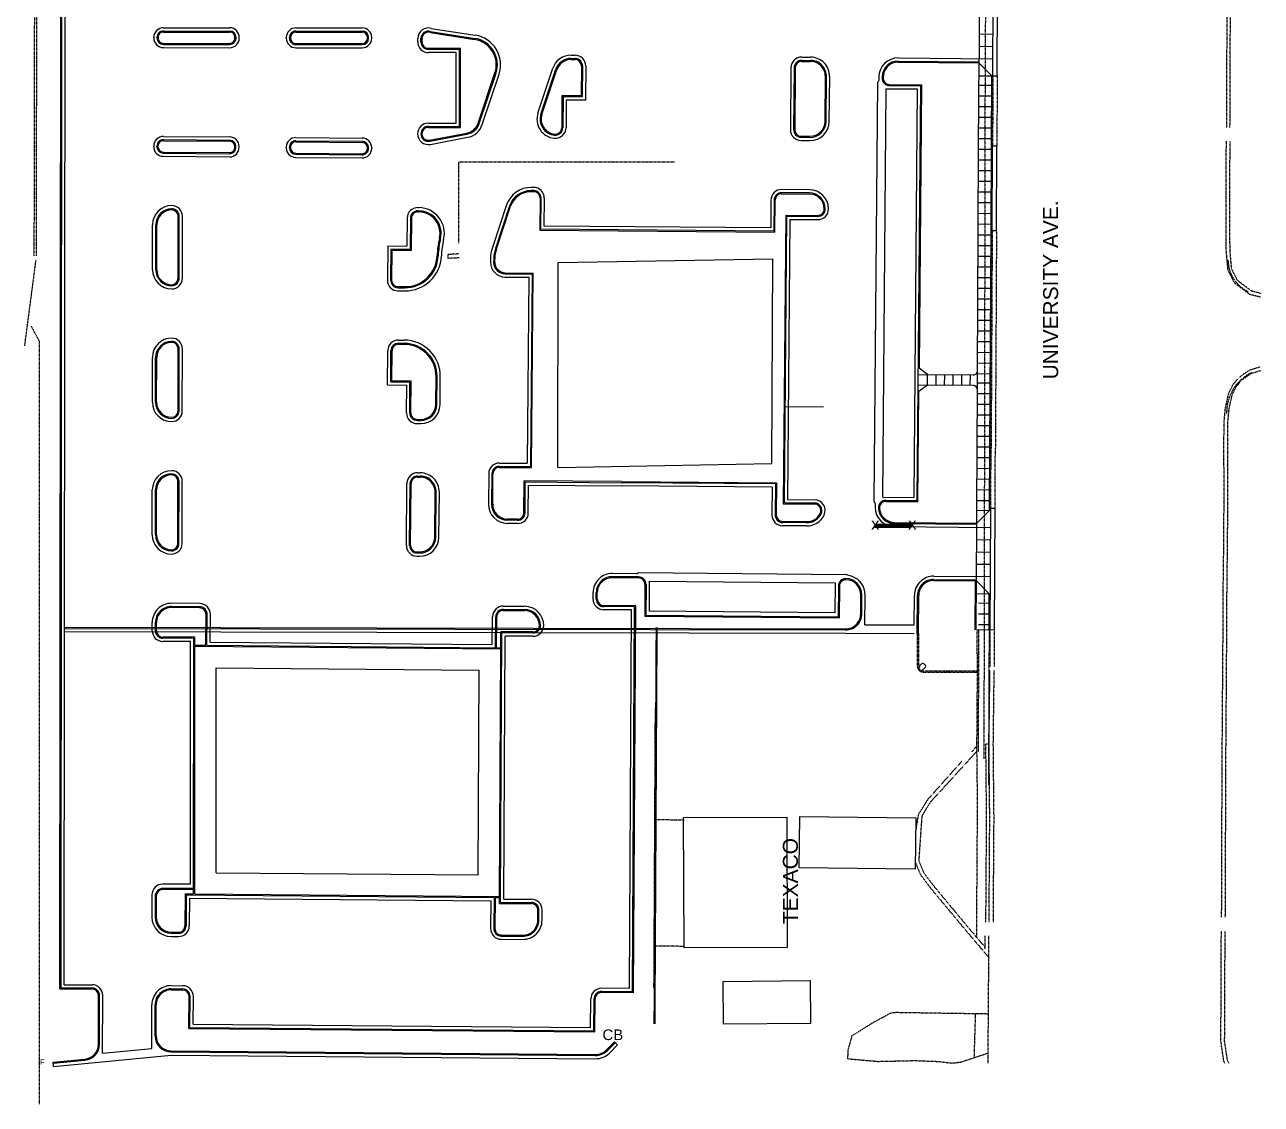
# Model space of a CAD drawing. Header units: feet. Extents: x 5121 to 5883, y 5614 to 6633.
# Drawn here: x 5304 to 5882, y 5614 to 6119 of the extents above; entities that cross this region are included whole.
import ezdxf
from ezdxf.xclip import XClip

# ---------------------------------------------------------------- set-up
doc = ezdxf.new("R2010")
doc.units = ezdxf.units.FT
doc.header["$MEASUREMENT"] = 0
doc.header["$XCLIPFRAME"] = 0
doc.linetypes.add('HIDDEN2', pattern=[0.1875, 0.125, -0.0625])
for name, color, linetype in [('cs-curb', 1, 'Continuous'), ('ex-bldg', 252, 'Continuous'), ('ex-curb', 252, 'HIDDEN2')]:
    doc.layers.add(name, color=color, linetype=linetype)
doc.layers.get('0').off()
doc.styles.get("Standard").update_dxf_attribs({"font": 'arial.ttf'})

# ---------------------------------------------------------------- blocks, each defined once
blk = doc.blocks.new('exsite')
for p, q in [((5754.04, 6157.84, 1.74), (5753.26, 6114.01, 1.42)), ((5753.26, 6114.01, 1.42), (5752.68, 5775.82, 0.95)), ((5501.96, 6011.69, 0.48), (5501.94, 6010.03, 0.42)), ((5507.12, 6012.04, 0.37), (5501.96, 6011.69, 0.48)), ((5303.96, 5968.98, 5.62), (5309.24, 6009.08, -0.25)), ((5501.94, 6010.03, 0.42), (5507.21, 6010.29, 0.42))]:
    blk.add_line(p, q)
blk.add_lwpolyline([(5507, 6017), (5507, 6055), (5608, 6055)])
at = {"const_width": 2}
blk.add_lwpolyline([(5701.42, 5884.78), (5718.78, 5884.89)], dxfattribs=at)
at = {"layer": 'ex-bldg', "const_width": 1}
blk.add_lwpolyline([(5598.59, 5651.92), (5599.12, 5750), (5599.59, 5837.3)], dxfattribs=at)
at = {"layer": 'ex-bldg'}
for points in [[(5612.45, 5687.52), (5612.23, 5748.46), (5660.44, 5748.62), (5660.65, 5687.67), (5612.45, 5687.52)], [(5666.52, 5748.94), (5720.82, 5748.33), (5720.55, 5724.33), (5666.25, 5724.93), (5666.52, 5748.94)], [(5671.59, 5652.15), (5630.89, 5651.74), (5630.69, 5671.72), (5671.39, 5672.13), (5671.59, 5652.15)]]:
    blk.add_lwpolyline(points, close=True, dxfattribs=at)
at = {"layer": 'ex-curb', "flags": 128}
for points in [[(5866.27, 6071.18), (5866.4, 6080), (5866.41, 6101.91), (5866.5, 6133.17), (5866.8, 6152.79), (5867.09, 6177.85), (5867.18, 6203.52), (5867.3, 6225.1), (5867.2, 6251.49), (5867.63, 6277.16), (5868.14, 6306.69), (5867.75, 6328.57), (5868.3, 6343.17)], [(5867.81, 6071.16), (5867.94, 6079.99), (5867.95, 6101.91), (5868.04, 6133.16), (5868.34, 6152.78), (5868.63, 6177.84), (5868.72, 6203.52), (5868.84, 6225.1), (5868.74, 6251.48), (5869.17, 6277.13), (5869.68, 6306.69), (5869.29, 6328.56), (5869.84, 6343.11)], [(5308.74, 6289.52), (5308.27, 6010.98)], [(5309.74, 6289.52), (5309.27, 6010.98)], [(5756.38, 6095.32), (5756.19, 6062.42)], [(5756.93, 6095.31), (5756.74, 6062.41)], [(5758.93, 6095.3), (5758.74, 6062.4)], [(5882.03, 5991.79), (5877.17, 5993), (5869.97, 5998.37), (5866.89, 6004.56), (5866.11, 6013.26), (5865.99, 6026.97), (5866.02, 6043.43), (5866.1, 6060.15), (5866.17, 6064.7)], [(5882.45, 5993.49), (5877.93, 5994.61), (5871.35, 5999.52), (5868.6, 6005.04), (5867.86, 6013.35), (5867.74, 6026.98), (5867.77, 6043.42), (5867.85, 6060.13), (5867.92, 6064.67)], [(5756.03, 6022.81), (5755.51, 5921.15), (5755.39, 5893.09)], [(5756.58, 6022.8), (5756.06, 5921.15)], [(5758.58, 6022.79), (5758.06, 5921.13)], [(5866.87, 6009.29), (5866.94, 6007.86), (5867.14, 6006.44), (5867.45, 6005.04), (5867.89, 6003.67), (5868.44, 6002.35), (5869.11, 6001.08), (5869.88, 5999.87), (5870.75, 5998.73), (5871.71, 5997.67), (5872.77, 5996.7), (5873.9, 5995.82), (5875.11, 5995.04), (5876.38, 5994.38)], [(5310.91, 5614.31), (5310.94, 5653.67), (5310.93, 5807.96), (5310.85, 5971.07), (5307.01, 5978.29)], [(5863.89, 5701.86), (5864.04, 5713.33), (5864.03, 5734.78), (5864.08, 5750), (5864.15, 5773.47), (5864.39, 5806.66), (5864.57, 5832.03), (5864.7, 5858.18), (5864.96, 5877.63), (5865.07, 5900.32), (5865, 5918.61), (5865.04, 5933.19), (5865.7, 5939.93), (5867.2, 5946.73), (5869.3, 5950.93), (5871.78, 5953.92), (5874.69, 5956.22), (5877.12, 5957.77), (5881.95, 5959.25)], [(5865.64, 5701.84), (5865.79, 5713.32), (5865.78, 5734.78), (5865.83, 5750), (5865.9, 5773.46), (5866.14, 5806.65), (5866.32, 5832.02), (5866.45, 5858.16), (5866.71, 5877.61), (5866.82, 5900.32), (5866.75, 5918.61), (5866.79, 5933.1), (5867.43, 5939.65), (5868.86, 5946.14), (5870.77, 5949.97), (5873.01, 5952.66), (5875.7, 5954.79), (5877.86, 5956.17), (5882.46, 5957.58)], [(5866.41, 5937.38), (5866.44, 5939.19), (5866.63, 5940.99), (5866.97, 5942.77), (5867.47, 5944.51), (5868.11, 5946.2), (5868.9, 5947.83), (5869.83, 5949.39), (5870.89, 5950.86), (5872.07, 5952.23), (5873.36, 5953.5), (5874.76, 5954.64), (5876.25, 5955.67), (5877.83, 5956.56)], [(5755.94, 5893.09), (5756.06, 5921.15)], [(5757.94, 5893.08), (5758.06, 5921.14)], [(5721.55, 5834.49), (5721.48, 5819.21), (5721.48, 5819.21), (5721.52, 5818.95), (5721.58, 5818.68), (5721.66, 5818.42), (5721.77, 5818.17), (5721.89, 5817.93), (5722.04, 5817.7), (5722.21, 5817.49), (5722.39, 5817.29), (5722.6, 5817.11), (5722.81, 5816.94), (5723.05, 5816.8), (5723.29, 5816.68), (5723.54, 5816.58), (5723.8, 5816.5), (5724.07, 5816.45), (5724.34, 5816.42), (5724.61, 5816.41), (5724.88, 5816.43), (5725.15, 5816.47), (5725.15, 5816.47), (5750.04, 5816.42)], [(5722.1, 5834.49), (5722.03, 5819.21)], [(5749.43, 5781.07), (5749.69, 5815.89), (5749.69, 5815.89), (5749.54, 5836.12)], [(5750.16, 5836.11), (5750.04, 5779.35)], [(5755.13, 5836.09), (5755.05, 5819.02), (5754.83, 5763.68)], [(5755.6, 5819.02), (5755.68, 5836.09)], [(5757.6, 5819.01), (5757.68, 5836.08)], [(5723.85, 5817.65), (5724.32, 5817.67), (5725.51, 5818.93), (5725.45, 5819.53), (5724.18, 5820.65), (5723.64, 5820.56), (5722.51, 5819.29), (5722.61, 5818.71)], [(5722.03, 5819.26), (5722.06, 5819.04), (5722.11, 5818.82), (5722.18, 5818.61), (5722.26, 5818.4), (5722.37, 5818.21), (5722.49, 5818.02), (5722.63, 5817.84), (5722.78, 5817.68), (5722.94, 5817.53), (5723.12, 5817.4), (5723.31, 5817.28), (5723.51, 5817.18), (5723.72, 5817.1), (5723.93, 5817.04), (5724.15, 5816.99), (5724.38, 5816.97), (5724.6, 5816.96), (5724.82, 5816.98), (5725.04, 5817.01)], [(5725.15, 5817.02), (5750.04, 5816.97)], [(5755.12, 5699.51), (5755.44, 5748.15), (5755.42, 5750), (5755.42, 5750), (5755.1, 5782.93), (5755.52, 5817.31)], [(5757.12, 5699.5), (5757.44, 5748.15), (5757.42, 5750.02), (5757.1, 5782.93), (5757.52, 5817.29)], [(5598.86, 5799.65), (5598.19, 5668.83)], [(5749.45, 5779.43), (5748.01, 5777.86), (5743.83, 5773.29), (5727.74, 5755.71), (5724.19, 5750), (5723.66, 5749.15), (5722.21, 5728.21), (5724.54, 5722.56), (5729.66, 5715.85), (5746.12, 5696.09), (5753.29, 5687.66)], [(5749.44, 5782), (5747.03, 5779.13)], [(5749.31, 5692.34), (5749.45, 5713.35), (5749.69, 5750), (5749.73, 5755.6), (5749.42, 5781.99)], [(5753.63, 5699.52), (5753.95, 5748.14), (5753.93, 5750), (5753.61, 5782.9), (5755.1, 5782.93)], [(5742.33, 5774.67), (5726.34, 5756.77), (5722.13, 5750), (5721.99, 5749.78), (5720.75, 5742.12)], [(5612.14, 5688.16), (5598.97, 5688.23), (5599.29, 5747.48), (5612.4, 5747.35)], [(5720.59, 5727.54), (5723.01, 5721.68), (5728.29, 5714.76), (5744.78, 5694.96), (5755.01, 5682.96)], [(5753.29, 5687.05), (5753.33, 5693.15)], [(5754.65, 5633.54), (5755.04, 5687.04), (5755.08, 5693.14)], [(5865.4, 5633.54), (5864.93, 5634.55), (5863.58, 5643.57), (5863.64, 5660.87), (5863.73, 5675.61), (5863.76, 5691.39), (5863.81, 5695.1)], [(5867.33, 5633.54), (5866.62, 5635.06), (5865.33, 5643.7), (5865.39, 5660.86), (5865.48, 5675.6), (5865.51, 5691.38), (5865.56, 5695.08)], [(5754.82, 5656.51), (5711.59, 5657.17), (5709.3, 5656.97), (5701.68, 5652.97), (5694.74, 5648.62), (5690.91, 5646.29), (5689.1, 5639.71), (5688.89, 5635.62), (5703.02, 5634.37), (5720.36, 5634.74), (5731.27, 5634.35), (5737.78, 5633.56), (5742.08, 5634.09), (5754.69, 5638.29)], [(5748.2, 5636.13), (5748.82, 5656.6)], [(5748.79, 5655.54), (5748.81, 5656.6)]]:
    blk.add_lwpolyline(points, dxfattribs=at)
at = {"attachment_point": 7}
for s, insert, char_height in [('x', (5699.95, 5883.02, 1.42), 5.5), ('x', (5717.31, 5883.1, 1.41), 5.5), ('CB', (5574.26, 5644.25), 5), ('F', (5311.08, 5632.82, -2.35), 2.5), ('F', (5311.08, 5632.82, -2.35), 2.5)]:
    blk.add_mtext(s, dxfattribs=dict(at, insert=insert, char_height=char_height))

msp = doc.modelspace()

# ---------------------------------------------------------------- linework, layer by layer
at = {"layer": 'cs-curb'}
for p, q in [((5320.44, 5668.23), (5320.99, 6290.23)), ((5320.94, 5668.73), (5321.49, 6289.73)), ((5322.45, 5670.23), (5322.98, 6288.23)), ((5756.88, 6095.31), (5757.03, 6143.24)), ((5758.88, 6095.29), (5759.03, 6143.23)), ((5750.47, 6126.37), (5750.42, 6103.36)), ((5368.83, 6116.29), (5399.83, 6116.26)), ((5368.83, 6115.79), (5399.83, 6115.76)), ((5368.84, 6117.79), (5399.84, 6117.76)), ((5430.83, 6116.23), (5461.83, 6116.21)), ((5430.83, 6115.73), (5461.83, 6115.71)), ((5430.84, 6117.73), (5461.84, 6117.71)), ((5493.74, 6115.54), (5514.43, 6112.32)), ((5493.85, 6116.03), (5514.5, 6112.81)), ((5494.18, 6117.49), (5514.73, 6114.3)), ((5750.44, 6114.86), (5756.94, 6114.84)), ((5364.33, 6112.99), (5364.33, 6113.29)), ((5365.83, 6112.99), (5365.83, 6113.29)), ((5366.33, 6112.99), (5366.33, 6113.29)), ((5368.83, 6110.49), (5399.83, 6110.46)), ((5368.83, 6109.99), (5399.83, 6109.96)), ((5402.33, 6112.96), (5402.33, 6113.26)), ((5402.83, 6112.96), (5402.83, 6113.26)), ((5404.33, 6112.96), (5404.33, 6113.26)), ((5426.33, 6112.94), (5426.33, 6113.24)), ((5427.83, 6112.93), (5427.83, 6113.23)), ((5428.33, 6112.93), (5428.33, 6113.23)), ((5430.83, 6110.43), (5461.83, 6110.41)), ((5430.83, 6109.93), (5461.83, 6109.91)), ((5464.33, 6112.9), (5464.33, 6113.2)), ((5464.83, 6112.9), (5464.83, 6113.2)), ((5466.33, 6112.9), (5466.33, 6113.2)), ((5487.83, 6111.17), (5487.83, 6112.68)), ((5489.33, 6111.17), (5489.33, 6112.68)), ((5489.83, 6111.17), (5489.83, 6112.68)), ((5750.43, 6109.11), (5756.92, 6109.09)), ((5368.83, 6108.49), (5399.83, 6108.46)), ((5430.83, 6108.43), (5461.83, 6108.41)), ((5507.83, 6108.15), (5492.83, 6108.17)), ((5507.33, 6107.65), (5492.83, 6107.67)), ((5505.83, 6106.15), (5492.83, 6106.17)), ((5505.8, 6073.15), (5505.83, 6106.15)), ((5507.3, 6071.65), (5507.33, 6107.65)), ((5507.8, 6071.15), (5507.83, 6108.15)), ((5559.64, 6103.46), (5561.46, 6103.45)), ((5559.65, 6104.96), (5561.47, 6104.95)), ((5667.47, 6104.06), (5671.61, 6104.02)), ((5712.61, 6103.68), (5756.9, 6103.31)), ((5544.05, 6077.87), (5551.04, 6098.81)), ((5545.47, 6077.39), (5552.46, 6098.34)), ((5545.94, 6077.24), (5552.93, 6098.18)), ((5559.63, 6102.96), (5561.45, 6102.95)), ((5564.43, 6099.92), (5564.31, 6085.92)), ((5564.93, 6099.92), (5564.81, 6085.42)), ((5566.43, 6099.9), (5566.3, 6083.91)), ((5662.43, 6099.1), (5662.18, 6070.1)), ((5663.93, 6099.09), (5663.68, 6070.09)), ((5664.43, 6099.08), (5664.18, 6070.09)), ((5667.45, 6102.06), (5671.6, 6102.02)), ((5667.46, 6102.56), (5671.6, 6102.52)), ((5712.6, 6102.18), (5750.4, 6101.87)), ((5712.6, 6101.68), (5750.39, 6101.37)), ((5756.36, 6095.32), (5750.39, 6101.37)), ((5516.12, 6073.16), (5523.96, 6096.66)), ((5516.6, 6073.01), (5524.44, 6096.5)), ((5518.02, 6072.53), (5525.86, 6096.03)), ((5678.36, 6073.97), (5678.54, 6094.97)), ((5678.86, 6073.96), (5679.04, 6094.96)), ((5680.36, 6073.95), (5680.54, 6094.95)), ((5701.36, 5896.15), (5703.01, 6092.14)), ((5703.01, 6092.14), (5703.52, 6093.14)), ((5703.54, 6094.76), (5703.52, 6093.14)), ((5705.04, 6094.75), (5705.03, 6094.28)), ((5705.54, 6094.74), (5705.53, 6094.28)), ((5750.36, 6095.37), (5758.88, 6095.29)), ((5555.31, 6086), (5555.19, 6071.01)), ((5564.31, 6085.92), (5555.31, 6086)), ((5705.38, 5898.27), (5706.99, 6089.27)), ((5706.99, 6089.27), (5721.49, 6089.14)), ((5708.5, 6090.75), (5723, 6090.63)), ((5708.51, 6091.25), (5723.51, 6091.13)), ((5721.49, 6089.14), (5719.88, 5898.15)), ((5723, 6090.63), (5721.37, 5896.64)), ((5723.51, 6091.13), (5722.39, 5958.63)), ((5555.81, 6085.49), (5555.69, 6071.01)), ((5564.81, 6085.42), (5555.81, 6085.49)), ((5557.3, 6083.98), (5557.19, 6071)), ((5566.3, 6083.91), (5557.3, 6083.98)), ((5492.8, 6073.17), (5505.8, 6073.15)), ((5492.8, 6071.67), (5507.3, 6071.65)), ((5492.8, 6071.17), (5507.8, 6071.15)), ((5493.35, 6065.22), (5510.78, 6068.5)), ((5368.81, 6065.45), (5399.81, 6065.19)), ((5368.81, 6064.95), (5399.81, 6064.69)), ((5368.83, 6066.95), (5399.83, 6066.69)), ((5430.81, 6064.93), (5461.81, 6064.67)), ((5430.81, 6064.43), (5461.81, 6064.17)), ((5430.83, 6066.43), (5461.83, 6066.17)), ((5487.79, 6068.17), (5487.79, 6068.17)), ((5489.29, 6068.17), (5489.29, 6068.17)), ((5489.79, 6068.17), (5489.79, 6068.17)), ((5489.79, 6068.17), (5489.79, 6068.17)), ((5493.44, 6064.73), (5510.87, 6068.01)), ((5493.72, 6063.25), (5511.15, 6066.54)), ((5667.14, 6065.06), (5671.29, 6065.03)), ((5667.15, 6066.56), (5671.3, 6066.53)), ((5667.16, 6067.06), (5671.3, 6067.03)), ((5364.29, 6062.15), (5364.29, 6062.45)), ((5365.79, 6062.15), (5365.79, 6062.45)), ((5366.29, 6062.15), (5366.29, 6062.45)), ((5368.75, 6057.65), (5399.75, 6057.39)), ((5368.76, 6059.15), (5399.76, 6058.89)), ((5368.77, 6059.65), (5399.77, 6059.39)), ((5402.29, 6061.89), (5402.29, 6062.19)), ((5402.79, 6061.89), (5402.79, 6062.19)), ((5404.29, 6061.89), (5404.29, 6062.19)), ((5426.29, 6061.63), (5426.29, 6061.93)), ((5427.79, 6061.63), (5427.79, 6061.93)), ((5428.29, 6061.63), (5428.29, 6061.93)), ((5430.75, 6057.13), (5461.75, 6056.87)), ((5430.76, 6058.63), (5461.76, 6058.37)), ((5430.77, 6059.13), (5461.77, 6058.87)), ((5464.29, 6061.66), (5464.29, 6061.36)), ((5464.79, 6061.36), (5464.79, 6061.66)), ((5466.29, 6061.66), (5466.29, 6061.36)), ((5750.03, 6022.83), (5750.19, 6062.44)), ((5756.03, 6022.81), (5756.19, 6062.42)), ((5758.74, 6062.41), (5756.19, 6062.42)), ((5756.58, 6022.8), (5756.74, 6062.41)), ((5758.58, 6022.8), (5758.74, 6062.41)), ((5542.08, 6041.6), (5540.86, 6041.61)), ((5542.08, 6041.1), (5540.86, 6041.11)), ((5542.09, 6043.1), (5540.87, 6043.11)), ((5658.07, 6040.13), (5671.07, 6040.02)), ((5671.08, 6040.52), (5658.08, 6040.63)), ((5671.09, 6042.02), (5658.09, 6042.13)), ((5529.39, 6034.91), (5522.73, 6014.95)), ((5530.81, 6034.44), (5524.15, 6014.48)), ((5524.63, 6014.32), (5531.29, 6034.28)), ((5545.05, 6038.08), (5544.93, 6023.08)), ((5545.43, 6023.58), (5545.55, 6038.07)), ((5546.94, 6025.06), (5547.05, 6038.06)), ((5653.05, 6037.18), (5652.94, 6024.18)), ((5654.55, 6037.16), (5654.43, 6022.66)), ((5654.92, 6022.16), (5655.05, 6037.16)), ((5375.73, 6000.61), (5375.76, 6029.61)), ((5376.23, 6000.61), (5376.26, 6029.61)), ((5377.73, 6000.61), (5377.76, 6029.61)), ((5482.87, 6028.69), (5482.76, 6015.69)), ((5484.36, 6028.67), (5484.24, 6014.18)), ((5484.86, 6028.67), (5484.74, 6013.67)), ((5487.89, 6032.14), (5488.36, 6032.14)), ((5487.89, 6031.64), (5488.36, 6031.64)), ((5487.91, 6033.64), (5488.38, 6033.64)), ((5659.99, 6030.16), (5658.85, 5895.16)), ((5659.36, 5895.66), (5660.49, 6029.66)), ((5659.99, 6030.16), (5674.99, 6030.03)), ((5660.49, 6029.66), (5674.99, 6029.53)), ((5661.97, 6028.14), (5660.87, 5897.15)), ((5661.97, 6028.14), (5674.97, 6028.03)), ((5363.74, 6004.62), (5363.76, 6025.62)), ((5365.24, 6004.62), (5365.26, 6025.62)), ((5365.74, 6004.62), (5365.76, 6025.62)), ((5544.93, 6023.08), (5654.92, 6022.16)), ((5654.43, 6022.66), (5545.43, 6023.58)), ((5652.94, 6024.18), (5546.94, 6025.06)), ((5749.7, 5957.41), (5750.03, 6022.84)), ((5758.58, 6022.8), (5756.03, 6022.81)), ((5473.76, 6015.76), (5473.62, 5999.76)), ((5473.76, 6015.76), (5482.76, 6015.69)), ((5475.24, 6014.25), (5475.12, 5999.75)), ((5475.24, 6014.25), (5484.24, 6014.18)), ((5475.74, 6013.75), (5475.62, 5999.75)), ((5475.74, 6013.75), (5484.74, 6013.67)), ((5521.86, 6009.71), (5521.84, 6008.22)), ((5523.36, 6009.7), (5523.34, 6008.21)), ((5523.84, 6008.21), (5523.86, 6009.7)), ((5553.4, 5912.11), (5553.48, 6007.92)), ((5553.48, 6007.92), (5653.98, 6009.75)), ((5653.45, 5913.94), (5653.98, 6009.75)), ((5528.78, 6001.17), (5539.78, 6001.07)), ((5528.8, 6003.17), (5541.8, 6003.06)), ((5528.8, 6002.67), (5541.3, 6002.56)), ((5539.78, 6001.07), (5539.05, 5914.08)), ((5541.3, 6002.56), (5540.54, 5912.56)), ((5541.03, 5912.06), (5541.8, 6003.06)), ((5478.58, 5994.72), (5481.75, 5994.7)), ((5478.59, 5996.22), (5481.76, 5996.2)), ((5478.6, 5996.72), (5481.77, 5996.7)), ((5478.84, 5970.22), (5481.52, 5970.2)), ((5478.85, 5971.72), (5481.53, 5971.7)), ((5375.68, 5938.61), (5375.71, 5967.61)), ((5376.18, 5938.61), (5376.21, 5967.61)), ((5377.68, 5938.61), (5377.71, 5967.61)), ((5473.68, 5950.76), (5473.81, 5966.76)), ((5475.19, 5952.25), (5475.31, 5966.75)), ((5475.69, 5952.74), (5475.81, 5966.74)), ((5478.84, 5969.72), (5481.52, 5969.7)), ((5363.68, 5942.62), (5363.7, 5963.62)), ((5365.18, 5942.62), (5365.2, 5963.62)), ((5365.68, 5942.62), (5365.7, 5963.62)), ((5722.39, 5958.63), (5721.89, 5958.63)), ((5726.35, 5955.6), (5722.39, 5958.63)), ((5496.28, 5941.57), (5496.39, 5954.57)), ((5496.78, 5941.57), (5496.89, 5954.57)), ((5498.28, 5941.55), (5498.39, 5954.55)), ((5721.86, 5955.63), (5747.68, 5955.42)), ((5749.65, 5948.41), (5749.7, 5957.41)), ((5473.68, 5950.76), (5482.68, 5950.69)), ((5475.19, 5952.25), (5484.19, 5952.17)), ((5475.69, 5952.74), (5484.69, 5952.67)), ((5482.57, 5937.69), (5482.68, 5950.69)), ((5484.07, 5937.67), (5484.19, 5952.17)), ((5484.57, 5937.67), (5484.69, 5952.67)), ((5747.67, 5950.42), (5721.82, 5950.63)), ((5726.33, 5950.6), (5722.3, 5947.63)), ((5749.52, 5921.18), (5749.65, 5948.41)), ((5659.73, 5940.66), (5677.73, 5940.51)), ((5487.52, 5932.64), (5489.2, 5932.63)), ((5487.54, 5934.64), (5489.22, 5934.63)), ((5487.54, 5934.14), (5489.22, 5934.13)), ((5749.39, 5893.12), (5749.52, 5921.18)), ((5526.04, 5912.69), (5540.54, 5912.56)), ((5526.05, 5914.19), (5539.05, 5914.08)), ((5553.4, 5912.11), (5653.45, 5913.94)), ((5487.78, 5907.64), (5488.99, 5907.63)), ((5487.79, 5908.14), (5489, 5908.13)), ((5487.8, 5909.64), (5489.01, 5909.63)), ((5521.01, 5909.23), (5520.89, 5895.05)), ((5522.51, 5909.22), (5522.39, 5895.04)), ((5522.89, 5895.03), (5523.01, 5909.21)), ((5526.03, 5912.19), (5541.03, 5912.06)), ((5363.63, 5880.62), (5363.65, 5901.62)), ((5365.13, 5880.62), (5365.15, 5901.62)), ((5365.63, 5880.62), (5365.65, 5901.62)), ((5375.63, 5876.61), (5375.65, 5905.61)), ((5376.13, 5876.61), (5376.15, 5905.61)), ((5377.63, 5876.61), (5377.65, 5905.61)), ((5482.51, 5875.68), (5482.76, 5904.68)), ((5484.01, 5875.67), (5484.26, 5904.67)), ((5484.51, 5875.67), (5484.76, 5904.67)), ((5537.52, 5890.91), (5537.65, 5905.91)), ((5583.15, 5905.52), (5537.65, 5905.91)), ((5538.02, 5890.9), (5538.15, 5905.4)), ((5538.15, 5905.4), (5583.14, 5905.02)), ((5539.52, 5890.89), (5539.63, 5903.89)), ((5539.63, 5903.89), (5583.13, 5903.52)), ((5653.63, 5902.93), (5583.13, 5903.52)), ((5655.14, 5904.42), (5583.14, 5905.02)), ((5583.15, 5905.52), (5655.65, 5904.91)), ((5653.63, 5902.93), (5653.52, 5889.93)), ((5655.14, 5904.42), (5655.02, 5889.92)), ((5655.65, 5904.91), (5655.52, 5889.91)), ((5495.76, 5879.57), (5495.93, 5900.57)), ((5496.26, 5879.57), (5496.43, 5900.57)), ((5497.76, 5879.56), (5497.93, 5900.56)), ((5658.85, 5895.16), (5673.46, 5895.04)), ((5659.36, 5895.66), (5673.47, 5895.54)), ((5660.87, 5897.15), (5673.48, 5897.04)), ((5701.36, 5896.15), (5701.85, 5895.14)), ((5701.85, 5895.14), (5701.84, 5893.52)), ((5705.38, 5898.27), (5719.88, 5898.15)), ((5706.87, 5896.76), (5721.37, 5896.64)), ((5706.87, 5896.26), (5721.86, 5896.13)), ((5749.35, 5884.09), (5749.39, 5893.12)), ((5749.36, 5886.12), (5755.38, 5892.07)), ((5749.38, 5892.12), (5755.88, 5892.07)), ((5755.38, 5892.07), (5755.39, 5893.09)), ((5755.39, 5893.09), (5757.89, 5893.08)), ((5755.63, 5836.09), (5755.89, 5893.09)), ((5757.63, 5836.08), (5757.89, 5893.08)), ((5534.48, 5885.93), (5529.81, 5885.97)), ((5534.49, 5887.43), (5529.82, 5887.47)), ((5534.5, 5887.93), (5529.83, 5887.97)), ((5669.76, 5884.79), (5658.48, 5884.89)), ((5658.49, 5886.89), (5669.78, 5886.79)), ((5669.78, 5886.29), (5658.49, 5886.39)), ((5710.76, 5884.45), (5755.85, 5884.07)), ((5710.77, 5885.95), (5749.35, 5885.62)), ((5710.78, 5886.45), (5749.36, 5886.12)), ((5749.24, 5861.12), (5749.35, 5884.12)), ((5749.32, 5878.37), (5755.82, 5878.34)), ((5487.48, 5872.14), (5488.69, 5872.13)), ((5487.49, 5872.64), (5488.7, 5872.63)), ((5749.29, 5872.62), (5755.79, 5872.59)), ((5487.47, 5870.64), (5488.68, 5870.63)), ((5749.27, 5866.87), (5755.77, 5866.84)), ((5591.15, 5860.46), (5578.9, 5860.56)), ((5591.16, 5860.96), (5578.91, 5861.06)), ((5590.17, 5862.46), (5578.92, 5862.56)), ((5590.17, 5862.46), (5591.17, 5862.96)), ((5591.17, 5862.96), (5688.17, 5862.14)), ((5691.04, 5861.14), (5688.17, 5862.14)), ((5729.25, 5861.29), (5755.74, 5861.07)), ((5749.13, 5836.12), (5749.24, 5861.1)), ((5594.13, 5857.43), (5594, 5842.43)), ((5594.63, 5857.43), (5594.5, 5842.93)), ((5596.14, 5858.91), (5596.02, 5844.91)), ((5596.14, 5858.91), (5683.14, 5858.18)), ((5683.14, 5858.18), (5683.02, 5844.18)), ((5684.62, 5856.67), (5684.5, 5842.17)), ((5685.12, 5856.66), (5685, 5841.66)), ((5688.15, 5860.14), (5688.15, 5860.14)), ((5688.15, 5859.64), (5688.15, 5859.64)), ((5729.19, 5859.79), (5749.24, 5859.62)), ((5729.24, 5859.29), (5748.73, 5859.13)), ((5748.63, 5836.12), (5748.73, 5859.13)), ((5755.21, 5853.07), (5749.23, 5859.12)), ((5569.83, 5850.58), (5569.84, 5853.61)), ((5571.33, 5850.57), (5571.34, 5853.6)), ((5571.83, 5850.57), (5571.84, 5853.6)), ((5695.06, 5843.61), (5695.09, 5852.62)), ((5695.56, 5843.61), (5695.59, 5852.61)), ((5697.04, 5838.6), (5697.09, 5852.61)), ((5720.12, 5838.5), (5720.18, 5852.33)), ((5721.55, 5834.49), (5721.63, 5852.32)), ((5722.1, 5834.49), (5722.18, 5852.32)), ((5749.21, 5853.12), (5755.71, 5853.07)), ((5755.13, 5836.09), (5755.21, 5853.07)), ((5385.85, 5846.49), (5372.65, 5846.6)), ((5385.86, 5846.99), (5372.66, 5847.1)), ((5385.87, 5848.49), (5372.67, 5848.6)), ((5388.7, 5828.97), (5388.83, 5843.47)), ((5389.2, 5828.97), (5389.33, 5843.46)), ((5390.72, 5830.46), (5390.83, 5843.45)), ((5527.85, 5845.8), (5537.82, 5845.71)), ((5527.85, 5845.3), (5537.82, 5845.21)), ((5527.86, 5847.3), (5537.83, 5847.21)), ((5587.8, 5845.48), (5574.8, 5845.55)), ((5589.81, 5847.47), (5574.81, 5847.55)), ((5589.31, 5846.97), (5574.81, 5847.05)), ((5586.82, 5668.48), (5587.8, 5845.48)), ((5588.31, 5666.97), (5589.31, 5846.97)), ((5588.81, 5666.47), (5589.81, 5847.47)), ((5684.5, 5842.17), (5594.5, 5842.93)), ((5683.02, 5844.18), (5596.02, 5844.91)), ((5322.59, 5837.38), (5688, 5836.64)), ((5363.59, 5835.75), (5363.59, 5839.61)), ((5365.09, 5835.75), (5365.09, 5839.61)), ((5365.59, 5835.75), (5365.59, 5839.61)), ((5522.71, 5829.34), (5522.82, 5842.34)), ((5524.2, 5827.83), (5524.32, 5842.33)), ((5524.7, 5827.83), (5524.82, 5842.32)), ((5685, 5841.66), (5594, 5842.43)), ((5697.04, 5838.6), (5720.12, 5838.5)), ((5322.59, 5836.88), (5688, 5836.14)), ((5322.59, 5835.38), (5687.98, 5834.64)), ((5383.59, 5832.74), (5368.59, 5832.75)), ((5383.09, 5832.24), (5368.59, 5832.25)), ((5382.98, 5715.24), (5383.09, 5832.24)), ((5383.58, 5829.02), (5383.59, 5832.74)), ((5526.54, 5708.78), (5527.24, 5834.78)), ((5526.7, 5827.81), (5526.74, 5835.28)), ((5541.74, 5835.2), (5526.74, 5835.28)), ((5541.74, 5834.7), (5527.24, 5834.78)), ((5528.05, 5710.27), (5528.73, 5833.27)), ((5541.73, 5833.2), (5528.73, 5833.27)), ((5687.98, 5834.64), (5720.1, 5834.5)), ((5757.63, 5836.08), (5749.54, 5836.12)), ((5381.59, 5830.74), (5368.59, 5830.75)), ((5381.49, 5717.24), (5381.59, 5830.74)), ((5383.48, 5712.7), (5383.58, 5828.52)), ((5383.58, 5829.02), (5388.7, 5828.97)), ((5383.58, 5828.52), (5526.7, 5827.31)), ((5389.2, 5828.97), (5524.2, 5827.83)), ((5390.72, 5830.46), (5522.71, 5829.34)), ((5524.7, 5827.83), (5526.7, 5827.81)), ((5526.06, 5711.5), (5526.7, 5827.31)), ((5393.49, 5722.62), (5393.57, 5818.43)), ((5393.57, 5818.43), (5516.64, 5817.39)), ((5516.11, 5721.59), (5516.64, 5817.39)), ((5393.49, 5722.62), (5516.11, 5721.59)), ((5381.49, 5717.24), (5368.49, 5717.25)), ((5363.48, 5712.25), (5363.47, 5701.8)), ((5364.98, 5711.75), (5364.97, 5701.8)), ((5365.48, 5711.75), (5365.47, 5701.8)), ((5382.98, 5715.24), (5368.48, 5715.25)), ((5382.98, 5714.74), (5368.48, 5714.75)), ((5379.06, 5712.74), (5378.94, 5697.74)), ((5379.06, 5712.74), (5382.98, 5712.71)), ((5379.56, 5712.24), (5379.44, 5697.74)), ((5379.56, 5712.24), (5523.55, 5711.02)), ((5381.05, 5710.72), (5380.94, 5697.72)), ((5381.05, 5710.72), (5522.04, 5709.53)), ((5382.98, 5712.71), (5382.98, 5714.74)), ((5383.48, 5712.7), (5526.06, 5711.5)), ((5523.55, 5711.02), (5523.43, 5696.52)), ((5524.05, 5711.02), (5523.93, 5696.52)), ((5524.05, 5711.02), (5526.05, 5711)), ((5526.04, 5708.28), (5526.05, 5711)), ((5528.05, 5710.27), (5541.05, 5710.2)), ((5522.04, 5709.53), (5521.93, 5696.54)), ((5526.04, 5708.28), (5541.04, 5708.2)), ((5526.54, 5708.78), (5541.04, 5708.7)), ((5543.99, 5700.37), (5544.02, 5705.18)), ((5544.49, 5700.37), (5544.52, 5705.18)), ((5545.99, 5700.36), (5546.02, 5705.17)), ((5372.4, 5692.8), (5375.89, 5692.77)), ((5372.41, 5694.8), (5375.91, 5694.77)), ((5372.41, 5694.3), (5375.91, 5694.27)), ((5526.9, 5692.99), (5536.93, 5692.91)), ((5526.91, 5693.49), (5536.94, 5693.41)), ((5526.89, 5691.49), (5536.92, 5691.41)), ((5322.45, 5670.23), (5335.45, 5670.22)), ((5372.51, 5669.79), (5377.88, 5669.75)), ((5320.44, 5668.23), (5335.44, 5668.22)), ((5320.94, 5668.73), (5335.44, 5668.72)), ((5338.42, 5642.37), (5338.44, 5665.22)), ((5338.92, 5642.37), (5338.94, 5665.22)), ((5340.42, 5638.22), (5340.44, 5665.22)), ((5372.5, 5668.29), (5377.87, 5668.25)), ((5372.5, 5667.79), (5377.86, 5667.75)), ((5380.71, 5649.72), (5380.84, 5664.72)), ((5381.22, 5650.22), (5381.34, 5664.72)), ((5382.73, 5651.71), (5382.84, 5664.71)), ((5568.72, 5650.14), (5568.79, 5663.58)), ((5570.21, 5648.63), (5570.29, 5663.57)), ((5570.71, 5648.12), (5570.79, 5663.57)), ((5588.31, 5666.97), (5573.81, 5667.05)), ((5588.81, 5666.47), (5573.81, 5666.55)), ((5586.82, 5668.48), (5573.82, 5668.55)), ((5363.42, 5640.44), (5363.44, 5660.8)), ((5364.92, 5646.3), (5364.94, 5660.8)), ((5365.42, 5646.3), (5365.44, 5660.8)), ((5380.71, 5649.72), (5570.71, 5648.12)), ((5381.22, 5650.22), (5570.21, 5648.63)), ((5382.73, 5651.71), (5568.72, 5650.14)), ((5340.42, 5638.22), (5363.42, 5640.44)), ((5579.91, 5643.53), (5576.05, 5639.67)), ((5580.27, 5643.18), (5576.4, 5639.31)), ((5581.33, 5642.12), (5577.46, 5638.25)), ((5581.33, 5642.12), (5579.91, 5643.53)), ((5317.29, 5633.98), (5332.09, 5635.41)), ((5317.34, 5633.48), (5332.14, 5634.91)), ((5317.48, 5631.99), (5372.45, 5637.29)), ((5372.36, 5638.79), (5571.04, 5637.12)), ((5372.37, 5639.29), (5571.04, 5637.62)), ((5372.45, 5637.29), (5571.02, 5635.62)), ((5317.48, 5631.99), (5317.29, 5633.98))]:
    msp.add_line(p, q, dxfattribs=at)
for points in [[(5750.19, 6062.45), (5750.41, 6103.37)], [(5756.19, 6062.42), (5756.36, 6095.32)], [(5756.31, 6085.82), (5750.31, 6085.85)], [(5756.34, 6090.82), (5750.34, 6090.85)], [(5756.29, 6080.82), (5750.29, 6080.85)], [(5756.26, 6075.82), (5750.26, 6075.85)], [(5756.23, 6070.82), (5750.24, 6070.85)], [(5756.21, 6065.82), (5750.21, 6065.85)], [(5756.18, 6060.82), (5750.18, 6060.85)], [(5756.16, 6055.82), (5750.16, 6055.85)], [(5756.1, 6045.82), (5750.12, 6045.85)], [(5756.13, 6050.82), (5750.14, 6050.85)], [(5756.08, 6040.82), (5750.1, 6040.85)], [(5756.05, 6035.82), (5750.08, 6035.85)], [(5756.02, 6030.82), (5750.06, 6030.85)], [(5756, 6025.82), (5750.04, 6025.85)], [(5755.39, 5893.09), (5755.51, 5921.15), (5756.03, 6022.81)], [(5755.97, 6020.82), (5750.02, 6020.85)], [(5755.92, 6010.82), (5749.97, 6010.85)], [(5755.95, 6015.82), (5749.99, 6015.85)], [(5755.89, 6005.82), (5749.94, 6005.85)], [(5755.87, 6000.82), (5749.92, 6000.85)], [(5755.84, 5995.82), (5749.89, 5995.85)], [(5755.81, 5990.82), (5749.87, 5990.85)], [(5755.79, 5985.82), (5749.84, 5985.85)], [(5755.76, 5980.82), (5749.82, 5980.85)], [(5755.71, 5970.82), (5749.77, 5970.85)], [(5755.74, 5975.82), (5749.79, 5975.85)], [(5755.68, 5965.82), (5749.74, 5965.85)], [(5755.66, 5960.82), (5749.71, 5960.85)], [(5726.33, 5950.6), (5726.35, 5955.6)], [(5730.33, 5950.56), (5730.35, 5955.56)], [(5734.33, 5950.53), (5734.35, 5955.53)], [(5738.33, 5950.5), (5738.35, 5955.5)], [(5742.33, 5950.46), (5742.35, 5955.46)], [(5746.33, 5950.43), (5746.35, 5955.43)], [(5755.63, 5955.82), (5749.69, 5955.85)], [(5721.86, 5896.13), (5722.3, 5947.63), (5721.8, 5947.64)], [(5755.65, 5951.57), (5749.67, 5951.6)], [(5755.61, 5941.57), (5749.62, 5941.6)], [(5755.63, 5946.57), (5749.64, 5946.6)], [(5755.59, 5936.57), (5749.59, 5936.6)], [(5755.56, 5931.57), (5749.57, 5931.6)], [(5755.54, 5926.57), (5749.54, 5926.6)], [(5755.52, 5921.57), (5749.52, 5921.6)], [(5755.49, 5916.57), (5749.49, 5916.6)], [(5755.45, 5906.57), (5749.45, 5906.6)], [(5755.47, 5911.57), (5749.47, 5911.6)], [(5755.43, 5901.57), (5749.43, 5901.6)], [(5755.4, 5896.57), (5749.4, 5896.6)], [(5755.16, 5843.57), (5750.16, 5843.59)], [(5755.19, 5848.57), (5750.19, 5848.59)], [(5755.14, 5838.57), (5750.14, 5838.59)]]:
    msp.add_lwpolyline(points, dxfattribs=at)
for centre, radius, start, end in [((5368.83, 6113.29), 4.5, 89.95024, 179.95024), ((5368.83, 6113.29), 3, 89.95024, 179.95024), ((5368.83, 6113.29), 2.5, 89.95024, 179.95024), ((5399.83, 6113.26), 3, 359.95024, 89.95024), ((5399.83, 6113.26), 2.5, 359.95024, 89.95024), ((5399.83, 6113.26), 4.5, 359.95024, 89.95024), ((5430.83, 6113.23), 4.5, 89.95024, 179.95024), ((5430.83, 6113.23), 3, 89.95024, 179.95024), ((5430.83, 6113.23), 2.5, 89.95024, 179.95024), ((5461.83, 6113.21), 3, 359.95024, 89.95024), ((5461.83, 6113.21), 2.5, 359.95024, 89.95024), ((5461.83, 6113.21), 4.5, 359.95024, 89.95024), ((5492.83, 6112.68), 5, 74.34912, 179.95024), ((5492.83, 6112.68), 3.5, 73.0179, 179.95024), ((5492.83, 6112.68), 3, 72.3645, 179.95024), ((5368.83, 6112.99), 4.5, 179.95024, 269.95024), ((5368.83, 6112.99), 3, 179.95024, 269.95024), ((5368.83, 6112.99), 2.5, 179.95024, 269.95024), ((5399.83, 6112.96), 3, 269.95024, 359.95024), ((5399.83, 6112.96), 2.5, 269.95024, 359.95024), ((5399.83, 6112.96), 4.5, 269.95024, 359.95024), ((5430.83, 6112.93), 4.5, 179.95024, 269.95024), ((5430.83, 6112.93), 3, 179.95024, 269.95024), ((5430.83, 6112.93), 2.5, 179.95024, 269.95024), ((5461.83, 6112.91), 3, 269.95024, 359.95024), ((5461.83, 6112.91), 2.5, 269.95024, 359.95024), ((5461.83, 6112.91), 4.5, 269.95024, 359.95024), ((5492.83, 6111.17), 5, 179.95024, 269.95024), ((5492.83, 6111.17), 3.5, 179.95024, 269.95024), ((5492.83, 6111.17), 3, 179.95024, 269.95024), ((5512.58, 6100.46), 12, 341.54404, 81.15737), ((5512.58, 6100.46), 12.5, 341.54404, 81.15737), ((5512.58, 6100.46), 14, 341.54404, 81.15737), ((5559.57, 6095.96), 9, 89.52046, 161.54404), ((5559.57, 6095.96), 7.5, 89.52046, 161.54404), ((5561.43, 6099.95), 3.5, 359.52046, 89.52046), ((5561.43, 6099.95), 5, 359.52046, 89.52046), ((5667.43, 6099.06), 5, 89.52046, 179.52046), ((5671.54, 6095.03), 9, 359.51642, 89.52046), ((5712.54, 6094.68), 9, 89.52046, 179.51642), ((5559.57, 6095.96), 7, 89.52046, 161.54404), ((5561.43, 6099.95), 3, 359.52046, 89.52046), ((5667.43, 6099.06), 3.5, 89.52046, 179.52046), ((5667.43, 6099.06), 3, 89.52046, 179.52046), ((5671.54, 6095.03), 7.5, 359.51642, 89.52046), ((5671.54, 6095.03), 7, 359.51642, 89.52046), ((5712.54, 6094.68), 7.5, 89.52046, 179.51642), ((5712.54, 6094.68), 7, 89.52046, 179.51642), ((5708.53, 6094.25), 3.5, 179.51642, 269.51642), ((5708.53, 6094.25), 3, 179.51642, 269.51642), ((5552.58, 6075.02), 9, 161.54404, 264.30542), ((5552.58, 6075.02), 7.5, 161.54404, 264.30542), ((5552.58, 6075.02), 7, 161.54404, 264.30542), ((5492.79, 6068.17), 5, 89.95024, 179.95024), ((5492.79, 6068.17), 3.5, 89.95024, 179.95024), ((5492.79, 6068.17), 3, 89.95024, 179.95024), ((5509.48, 6075.38), 7, 280.67174, 341.54404), ((5509.48, 6075.38), 7.5, 280.67174, 341.54404), ((5509.48, 6075.38), 9, 280.67174, 341.54404), ((5552.19, 6071.04), 5, 264.30542, 359.52046), ((5552.19, 6071.04), 3.5, 264.30542, 359.52046), ((5552.19, 6071.04), 3, 264.30542, 359.52046), ((5667.18, 6070.06), 5, 179.52046, 269.52046), ((5667.18, 6070.06), 3.5, 179.52046, 269.52046), ((5667.18, 6070.06), 3, 179.52046, 269.52046), ((5671.36, 6074.03), 9, 269.52046, 359.51642), ((5671.36, 6074.03), 7, 269.52046, 359.51642), ((5671.36, 6074.03), 7.5, 269.52046, 359.51642), ((5368.79, 6062.45), 4.5, 89.51677, 179.95024), ((5368.79, 6062.45), 3, 89.51677, 179.95024), ((5368.79, 6062.45), 2.5, 89.51677, 179.95024), ((5399.79, 6062.19), 3, 359.95024, 89.51677), ((5399.79, 6062.19), 2.5, 359.95024, 89.51677), ((5399.79, 6062.19), 4.5, 359.95024, 89.51677), ((5430.79, 6061.93), 4.5, 89.51677, 179.95024), ((5430.79, 6061.93), 3, 89.51677, 179.95024), ((5430.79, 6061.93), 2.5, 89.51677, 179.95024), ((5461.79, 6061.67), 3, 359.95024, 89.51677), ((5461.79, 6061.67), 2.5, 359.95024, 89.51677), ((5461.79, 6061.67), 4.5, 359.95024, 89.51677), ((5492.79, 6068.17), 5, 179.95024, 280.67174), ((5492.79, 6068.17), 3.5, 179.95024, 280.67174), ((5492.79, 6068.17), 3, 179.95024, 280.67174), ((5368.79, 6062.15), 4.5, 179.95024, 269.51677), ((5368.79, 6062.15), 3, 179.95024, 269.51677), ((5368.79, 6062.15), 2.5, 179.95024, 269.51677), ((5399.79, 6061.89), 4.5, 269.51677, 359.95024), ((5399.79, 6061.89), 3, 269.51677, 359.95024), ((5399.79, 6061.89), 2.5, 269.51677, 359.95024), ((5430.79, 6061.63), 4.5, 179.95024, 269.51677), ((5430.79, 6061.63), 3, 179.95024, 269.51677), ((5430.79, 6061.63), 2.5, 179.95024, 269.51677), ((5461.79, 6061.37), 4.5, 269.51677, 359.95024), ((5461.79, 6061.37), 3, 269.51677, 359.95024), ((5461.79, 6061.37), 2.5, 269.51677, 359.95024), ((5540.77, 6031.11), 12, 89.52086, 161.54404), ((5540.77, 6031.11), 10.5, 89.52086, 161.54404), ((5540.77, 6031.11), 10, 89.52086, 161.54404), ((5542.05, 6038.1), 3.5, 359.51642, 89.52086), ((5542.05, 6038.1), 3, 359.51642, 89.52086), ((5542.05, 6038.1), 5, 359.51642, 89.52086), ((5658.05, 6037.13), 5, 89.51642, 179.51642), ((5658.05, 6037.13), 3.5, 89.51642, 179.51642), ((5658.05, 6037.13), 3, 89.51642, 179.51642), ((5671.01, 6033.02), 7, 0.12879, 89.51642), ((5671.01, 6033.02), 7.5, 0.12879, 89.51642), ((5671.01, 6033.02), 9, 0.12879, 89.51642), ((5372.76, 6025.62), 9, 89.95, 179.95), ((5372.76, 6029.62), 5, 359.95, 89.95), ((5372.76, 6025.62), 7.5, 89.95, 179.95), ((5372.76, 6025.62), 7, 89.95, 179.95), ((5372.76, 6029.62), 3.5, 359.95, 89.95), ((5372.76, 6029.62), 3, 359.95, 89.95), ((5487.86, 6028.65), 5, 89.51677, 179.51677), ((5487.86, 6028.65), 3.5, 89.51677, 179.51677), ((5487.86, 6028.65), 3, 89.51677, 179.51677), ((5488.28, 6021.64), 10.5, 346.57683, 89.51677), ((5488.28, 6021.64), 10, 346.57683, 89.51677), ((5488.28, 6021.64), 12, 346.57683, 89.51677), ((5675.01, 6033.03), 5, 269.51642, 0.12879), ((5675.01, 6033.03), 3, 269.51642, 0.12879), ((5675.01, 6033.03), 3.5, 269.51642, 0.12879), ((5538.86, 6009.57), 42, 166.57683, 177.86367), ((5538.86, 6009.57), 41.5, 166.57683, 177.86367), ((5538.86, 6009.57), 40, 166.57683, 177.86367), ((5481.89, 6011.69), 17, 269.51677, 357.86367), ((5481.89, 6011.69), 15.5, 269.51677, 357.86367), ((5481.89, 6011.69), 15, 269.51677, 357.86367), ((5538.86, 6009.57), 17, 161.54404, 179.51659), ((5538.86, 6009.57), 15.5, 161.54404, 179.51659), ((5538.86, 6009.57), 15, 161.54404, 179.51659), ((5528.84, 6008.17), 7, 179.51659, 269.51642), ((5528.84, 6008.17), 5.5, 179.51659, 269.51642), ((5528.84, 6008.17), 5, 179.51659, 269.51642), ((5372.74, 6004.62), 9, 179.95, 269.95), ((5372.74, 6004.62), 7.5, 179.95, 269.95), ((5372.74, 6004.62), 7, 179.95, 269.95), ((5372.73, 6000.62), 5, 269.95, 359.95), ((5372.73, 6000.62), 3.5, 269.95, 359.95), ((5372.73, 6000.62), 3, 269.95, 359.95), ((5478.62, 5999.72), 5, 179.51677, 269.51677), ((5478.62, 5999.72), 3.5, 179.51677, 269.51677), ((5478.62, 5999.72), 3, 179.51677, 269.51677), ((5372.7, 5963.61), 9, 89.95, 179.95), ((5372.7, 5963.61), 7.5, 89.95, 179.95), ((5372.7, 5963.61), 7, 89.95, 179.95), ((5372.71, 5967.61), 5, 359.95, 89.95), ((5372.71, 5967.61), 3.5, 359.95, 89.95), ((5372.71, 5967.61), 3, 359.95, 89.95), ((5478.81, 5966.72), 5, 89.51677, 179.51677), ((5478.81, 5966.72), 3.5, 89.51677, 179.51677), ((5481.39, 5954.7), 15.5, 359.51661, 89.51677), ((5481.39, 5954.7), 17, 359.51661, 89.51677), ((5478.81, 5966.72), 3, 89.51677, 179.51677), ((5481.39, 5954.7), 15, 359.51661, 89.51677), ((5747.7, 5957.42), 2, 269.51642, 359.71144), ((5747.65, 5948.42), 2, 359.71144, 89.51642), ((5372.68, 5942.61), 9, 179.95, 269.95), ((5372.68, 5942.61), 7.5, 179.95, 269.95), ((5372.68, 5942.61), 7, 179.95, 269.95), ((5489.28, 5941.63), 9, 269.51677, 359.51661), ((5489.28, 5941.63), 7, 269.51677, 359.51661), ((5489.28, 5941.63), 7.5, 269.51677, 359.51661), ((5372.68, 5938.61), 3, 269.95, 359.95), ((5372.68, 5938.61), 3.5, 269.95, 359.95), ((5372.68, 5938.61), 5, 269.95, 359.95), ((5487.57, 5937.64), 5, 179.51677, 269.51677), ((5487.57, 5937.64), 3.5, 179.51677, 269.51677), ((5487.57, 5937.64), 3, 179.51677, 269.51677), ((5526.01, 5909.19), 5, 89.51642, 179.51659), ((5526.01, 5909.19), 3.5, 89.51642, 179.51659), ((5372.65, 5901.61), 9, 89.95, 179.95), ((5372.65, 5901.61), 7.5, 89.95, 179.95), ((5372.65, 5901.61), 7, 89.95, 179.95), ((5372.65, 5905.61), 3.5, 359.95, 89.95), ((5372.65, 5905.61), 3, 359.95, 89.95), ((5372.65, 5905.61), 5, 359.95, 89.95), ((5487.76, 5904.64), 5, 89.51677, 179.51677), ((5487.76, 5904.64), 3.5, 89.51677, 179.51677), ((5487.76, 5904.64), 3, 89.51677, 179.51677), ((5488.93, 5900.63), 7, 359.51661, 89.51677), ((5488.93, 5900.63), 7.5, 359.51661, 89.51677), ((5488.93, 5900.63), 9, 359.51661, 89.51677), ((5526.01, 5909.19), 3, 89.51642, 179.51659), ((5529.89, 5894.97), 9, 179.51659, 269.51642), ((5529.89, 5894.97), 7.5, 179.51659, 269.51642), ((5529.89, 5894.97), 7, 179.51659, 269.51642), ((5673.44, 5892.04), 3, 334.05275, 89.51642), ((5673.44, 5892.04), 3.5, 334.05275, 89.51642), ((5673.44, 5892.04), 5, 334.05275, 89.51642), ((5706.84, 5893.26), 3.5, 89.51642, 182.66575), ((5706.84, 5893.26), 3, 89.51642, 182.66575), ((5534.52, 5890.93), 5, 269.51642, 359.51642), ((5534.52, 5890.93), 3.5, 269.51642, 359.51642), ((5534.52, 5890.93), 3, 269.51642, 359.51642), ((5658.52, 5889.89), 5, 179.51642, 269.51642), ((5658.52, 5889.89), 3.5, 179.51642, 269.51642), ((5658.52, 5889.89), 3, 179.51642, 269.51642), ((5669.84, 5893.79), 9, 269.51642, 334.05275), ((5669.84, 5893.79), 7, 269.51642, 334.05275), ((5669.84, 5893.79), 7.5, 269.51642, 334.05275), ((5710.84, 5893.45), 9, 179.51642, 269.51642), ((5710.84, 5893.45), 7.5, 182.66575, 269.51642), ((5710.84, 5893.45), 7, 182.66575, 269.51642), ((5372.63, 5880.61), 9, 179.95, 269.95), ((5372.63, 5880.61), 7.5, 179.95, 269.95), ((5372.63, 5880.61), 7, 179.95, 269.95), ((5488.76, 5879.63), 9, 269.51677, 359.51661), ((5488.76, 5879.63), 7.5, 269.51677, 359.51661), ((5488.76, 5879.63), 7, 269.51677, 359.51661), ((5372.63, 5876.61), 3, 269.95, 359.95), ((5372.63, 5876.61), 3.5, 269.95, 359.95), ((5372.63, 5876.61), 5, 269.95, 359.95), ((5487.51, 5875.64), 5, 179.51677, 269.51677), ((5487.51, 5875.64), 3.5, 179.51677, 269.51677), ((5487.51, 5875.64), 3, 179.51677, 269.51677), ((5578.84, 5853.56), 9, 89.51642, 179.68315), ((5578.84, 5853.56), 7.5, 89.51642, 179.68315), ((5578.84, 5853.56), 7, 89.51642, 179.68315), ((5591.13, 5857.46), 3, 359.51642, 89.51642), ((5591.13, 5857.46), 3.5, 359.51642, 89.51642), ((5688.09, 5852.64), 9, 359.81661, 70.8447), ((5729.18, 5852.29), 9, 89.51642, 179.75266), ((5688.12, 5856.64), 3.5, 89.51642, 179.51642), ((5688.12, 5856.64), 3, 89.51642, 179.51642), ((5688.09, 5852.64), 7.5, 359.81661, 89.51642), ((5688.09, 5852.64), 7, 359.81661, 89.51642), ((5729.13, 5852.29), 7.5, 89.51642, 179.75266), ((5729.18, 5852.29), 7, 89.51642, 179.75266), ((5574.83, 5850.55), 5, 179.68315, 269.68315), ((5574.83, 5850.55), 3.5, 179.68315, 269.68315), ((5574.83, 5850.55), 3, 179.68315, 269.68315), ((5372.59, 5839.6), 9, 89.51677, 179.95), ((5372.59, 5839.6), 7.5, 89.51677, 179.95), ((5372.59, 5839.6), 7, 89.51677, 179.95), ((5385.83, 5843.49), 3, 359.51677, 89.51677), ((5385.83, 5843.49), 3.5, 359.51677, 89.51677), ((5385.83, 5843.49), 5, 359.51677, 89.51677), ((5527.82, 5842.3), 5, 89.51677, 179.51677), ((5527.82, 5842.3), 3.5, 89.51677, 179.51677), ((5527.82, 5842.3), 3, 89.51677, 179.51677), ((5537.76, 5838.21), 7.5, 359.82323, 89.51677), ((5537.76, 5838.21), 7, 359.82086, 89.51677), ((5537.76, 5838.21), 9, 359.70435, 89.51677), ((5688.06, 5843.64), 7, 269.51642, 359.81661), ((5688.06, 5843.64), 7.5, 269.51642, 359.81661), ((5541.76, 5838.2), 5, 269.68315, 359.65472), ((5541.76, 5838.2), 3, 269.68315, 359.8935), ((5541.76, 5838.2), 3.5, 269.68315, 359.8882), ((5368.59, 5835.75), 5, 179.95, 269.95), ((5368.59, 5835.75), 3.5, 179.95, 269.95), ((5368.59, 5835.75), 3, 179.95, 269.95), ((5368.48, 5712.25), 5, 89.95, 179.95), ((5368.48, 5711.75), 3.5, 89.95, 179.95), ((5368.48, 5711.75), 3, 89.95, 179.95), ((5541.02, 5705.2), 5, 359.68315, 89.68315), ((5541.02, 5705.2), 3.5, 359.68315, 89.68315), ((5541.02, 5705.2), 3, 359.68315, 89.68315), ((5372.47, 5701.8), 9, 179.95, 269.51677), ((5372.47, 5701.8), 7.5, 179.95, 269.51677), ((5372.47, 5701.8), 7, 179.95, 269.51677), ((5536.99, 5700.41), 9, 269.51677, 359.68315), ((5536.99, 5700.41), 7.5, 269.51677, 359.68315), ((5536.99, 5700.41), 7, 269.51677, 359.68315), ((5375.94, 5697.77), 5, 269.51677, 359.51677), ((5375.94, 5697.77), 3, 269.51677, 359.51677), ((5375.94, 5697.77), 3.5, 269.51677, 359.51677), ((5526.93, 5696.49), 5, 179.51677, 269.51677), ((5526.93, 5696.49), 3.5, 179.51677, 269.51677), ((5526.93, 5696.49), 3, 179.51677, 269.51677), ((5335.44, 5665.22), 5, 359.95, 89.95), ((5372.44, 5660.79), 9, 89.51677, 179.95), ((5377.84, 5664.75), 5, 359.51677, 89.51677), ((5335.44, 5665.22), 3.5, 359.95, 89.95), ((5335.44, 5665.22), 3, 359.95, 89.95), ((5372.44, 5660.79), 7.5, 89.51677, 179.95), ((5372.44, 5660.79), 7, 89.51677, 179.95), ((5377.84, 5664.75), 3, 359.51677, 89.51677), ((5377.84, 5664.75), 3.5, 359.51677, 89.51677), ((5573.79, 5663.55), 5, 89.68315, 179.68315), ((5573.79, 5663.55), 3.5, 89.68315, 179.68315), ((5573.79, 5663.55), 3, 89.68315, 179.68315), ((5372.42, 5646.29), 7.5, 179.95, 269.51677), ((5372.42, 5646.29), 7, 179.95, 269.51677), ((5331.42, 5642.37), 7, 275.51495, 359.95), ((5331.42, 5642.37), 7.5, 275.51495, 359.95), ((5571.1, 5644.62), 9, 269.51677, 315), ((5571.1, 5644.62), 7, 269.51677, 315), ((5571.1, 5644.62), 7.5, 269.51677, 315)]:
    msp.add_arc(centre, radius, start, end, dxfattribs=at)

# ---------------------------------------------------------------- block references
at = {"layer": 'ex-curb'}
ref = msp.add_blockref('exsite', (0, 0), dxfattribs=at)
XClip(ref).set_block_clipping_path([(5036.6305166978, 5443.9615894741), (6030.2493924513, 6633.2401883898)])

# ---------------------------------------------------------------- texts
at = {"layer": 'cs-curb'}
for s, p in [('UNIVERSITY AVE.', (5787.42, 5953.34)), ('TEXACO', (5665.65, 5698.62))]:
    msp.add_text(s, height=7, rotation=90, dxfattribs=at).set_placement(p)

doc.saveas('drawing.dxf')
